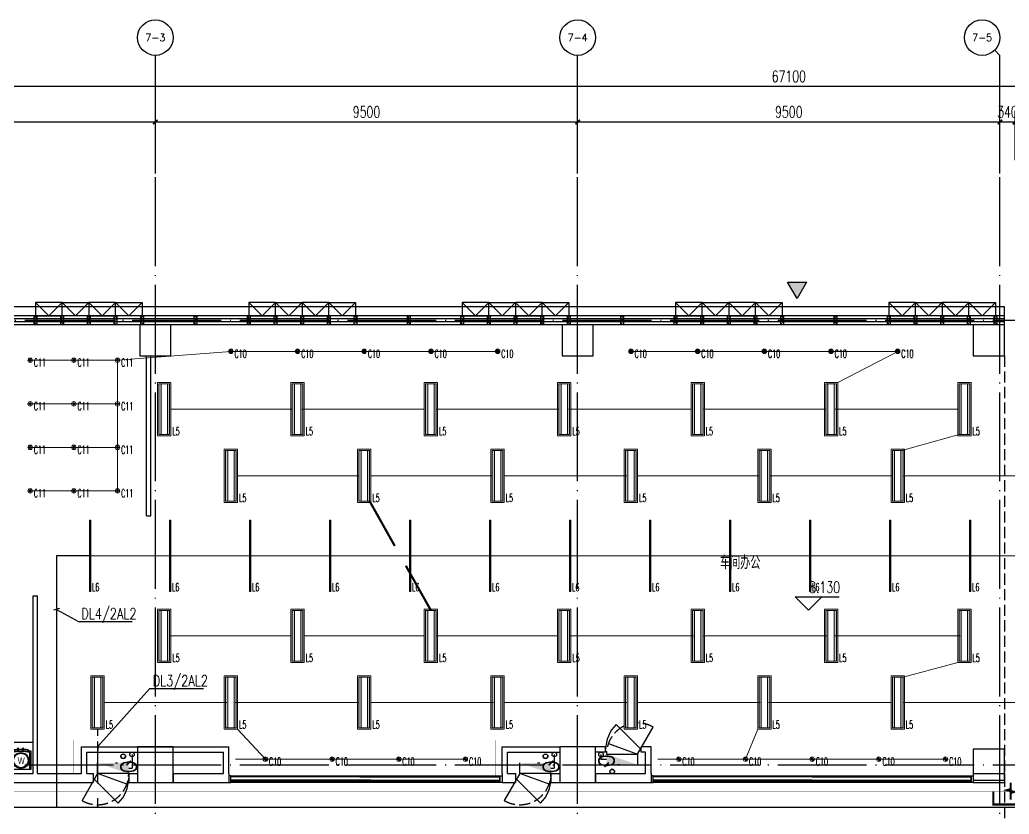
# Model space of a CAD drawing. Extents: x -621157 to 1764546, y -106808 to 741893.
# Drawn here: x 557019 to 579277, y 24410 to 42283 of the extents above; entities that cross this region are included whole.
import ezdxf
from ezdxf import colors
from ezdxf.entities.mleader import LeaderData, LeaderLine
from ezdxf.enums import TextEntityAlignment as Align
from ezdxf.math import Vec2, Vec3
from ezdxf.xclip import XClip

# ---------------------------------------------------------------- set-up
doc = ezdxf.new("R2010")
doc.units = 0
doc.header["$LTSCALE"] = 1000
doc.header["$MEASUREMENT"] = 0
doc.header["$XCLIPFRAME"] = 0
for name, pattern in [('DOT', [6.35, 0, -6.35]), ('XREF-A-101-平面图_t3$0$__DASH', [0.35, 0.25, -0.1]), ('XREF-A-101-平面图_t3$0$DASH', [0.35, 0.25, -0.1]), ('XREF-A-101-平面图_t3$0$DOTE', [2.42, 2, -0.2, 0.02, -0.2])]:
    doc.linetypes.add(name, pattern=pattern)
for name, color, linetype in [('0-底图', 7, 'Continuous'), ('AXIS_TEXT', 7, 'Continuous'), ('WIRE-照明', 4, 'Continuous'), ('XREF-A-101-平面图_t3$0$A-COLUMN', 8, 'Continuous'), ('XREF-A-101-平面图_t3$0$A-CURTWALL', 8, 'Continuous'), ('XREF-A-101-平面图_t3$0$A-DIM_ELEV', 8, 'Continuous'), ('XREF-A-101-平面图_t3$0$A-DOTE', 8, 'Continuous'), ('XREF-A-101-平面图_t3$0$A-GROUND', 8, 'Continuous'), ('XREF-A-101-平面图_t3$0$A-ROOM-CH', 8, 'Continuous'), ('XREF-A-101-平面图_t3$0$A-SEE', 8, 'Continuous'), ('XREF-A-101-平面图_t3$0$A-WINDOW', 8, 'Continuous'), ('XREF-A-101-平面图_t3$0$A-开启符号', 8, 'Continuous'), ('XREF-A-101-平面图_t3$0$AXIS', 8, 'Continuous'), ('XREF-A-101-平面图_t3$0$F-L-INF', 8, 'Continuous'), ('XREF-A-101-平面图_t3$0$I-WALL-GYPSUM', 8, 'Continuous'), ('XREF-A-101-平面图_t3$0$I-玻璃隔断', 8, 'Continuous'), ('XREF-A-101-平面图_t3$0$P-EQUIPMENT', 8, 'Continuous'), ('XREF-A-101-平面图_t3$0$PARTITION-INF', 8, 'Continuous'), ('XREF-A-101-平面图_t3$0$PUB_HATCH', 8, 'Continuous'), ('XREF-A-101-平面图_t3$0$PUB_TEXT', 8, 'Continuous'), ('XREF-A-101-平面图_t3$0$水-尺寸', 8, 'Continuous')]:
    doc.layers.add(name, color=color, linetype=linetype)
doc.layers.add('00-dali线', color=3, linetype='Continuous', true_color=0x00ff00)
for name, color, linetype, lineweight in [('00-照明回路线', 6, 'Continuous', 0), ('CEILING-INF', 4, 'Continuous', 0), ('LIGHT-INF', 6, 'Continuous', 0)]:
    doc.layers.add(name, color=color, linetype=linetype, lineweight=lineweight)
doc.styles.add('COMPLEX', font='COMPLEX')
doc.styles.add('E-FST', font='txt.shx', dxfattribs={"width": 0.75, "height": 250, "bigfont": '@@gbcbig.shx'})
doc.styles.add('INF DIM', font='SIMPLEX.SHX', dxfattribs={"width": 0.7, "bigfont": 'hztxt.shx'})
doc.styles.get("Standard").update_dxf_attribs({"font": 'romans.shx', "bigfont": 'HZDXC.SHX'})
doc.styles.add('XREF-A-101-平面图_t3$0$-HZDXCROMANS', font='ROMANS.shx', dxfattribs={"bigfont": 'HZDXC.shx'})
doc.styles.add('XREF-A-101-平面图_t3$0$69F Layout plan$0$Standard', font='arial.ttf', dxfattribs={"width": 0.8})
doc.styles.add('XREF-A-101-平面图_t3$0$A-AXIS-LABEL', font='COMPLEX', dxfattribs={"bigfont": 'GBCBIG'})
doc.styles.add('XREF-A-101-平面图_t3$0$A-DIM_T3', font='SIMPLEX', dxfattribs={"width": 0.705882, "bigfont": 'GBCBIG'})
doc.styles.add('XREF-A-101-平面图_t3$0$A-STANDARD', font='SIMPLEX', dxfattribs={"bigfont": 'GBCBIG'})
doc.styles.add('XREF-A-101-平面图_t3$0$ROMANS', font='romans.shx')
doc.linetypes.add('LED', pattern='A,6,-3.5,["LED",Standard,S=2.54,R=0,X=-2.54,Y=-1.27],-4.8', length=14.3)
doc.dimstyles.get("Standard").update_dxf_attribs({"dimscale": 100, "dimtxt": 3.5, "dimasz": 1, "dimexe": 2.5, "dimexo": 3, "dimgap": 1.5, "dimtad": 1, "dimdec": 0, "dimzin": 0, "dimdsep": 46, "dimtxsty": 'Standard', "dimblk": 'ARCHTICK', "dimcen": 0.09, "dimadec": 0, "dimazin": 0, "dimtfac": 1, "dimtdec": 0, "dimtix": 1, "dimtmove": 2, "dimatfit": 3, "dimfxl": 0, "dimtolj": 1, "dimtzin": 0, "dimarcsym": 0})
doc.dimstyles.new('XREF-A-101-平面图_t3$0$A-DIM-100', dxfattribs={"dimscale": 100, "dimtxt": 2.55, "dimasz": 1, "dimexe": 2.5, "dimexo": 3, "dimgap": 1, "dimtad": 1, "dimdec": 0, "dimzin": 0, "dimdsep": 46, "dimtxsty": 'XREF-A-101-平面图_t3$0$A-DIM_T3', "dimblk": 'XREF-A-101-平面图_t3$0$_ArchTick', "dimcen": 0.09, "dimclrt": 7, "dimazin": 2, "dimtfac": 1, "dimtdec": 0, "dimtix": 1, "dimtmove": 2, "dimatfit": 3, "dimfxl": 0, "dimtolj": 1, "dimtzin": 0, "dimarcsym": 0})

# ---------------------------------------------------------------- blocks, each defined once
blk = doc.blocks.new('XREF-A-101-平面图_t3$0$_ArchTick')
at = {"color": 0, "linetype": 'ByBlock', "const_width": 0.4}
blk.add_lwpolyline([(-0.5, -0.5), (0.5, 0.5)], dxfattribs=at)
blk = doc.blocks.new('*D25456')
at = {"layer": 'Defpoints', "color": 0}
for p in [(38000, 44460), (38000, 43300), (38340, 43300)]:
    blk.add_point(p, dxfattribs=at)
at = {"layer": 'XREF-A-101-平面图_t3$0$AXIS', "color": 0, "lineweight": -2}
for p, q in [((38000, 43600), (38000, 44710)), ((38340, 43600), (38340, 44710)), ((38000, 44460), (37900, 44460)), ((38340, 44460), (38000, 44460)), ((38340, 44460), (38440, 44460))]:
    blk.add_line(p, q, dxfattribs=at)
at = {"layer": 'XREF-A-101-平面图_t3$0$AXIS', "color": 0, "linetype": 'ByBlock', "lineweight": -2, "xscale": 100, "yscale": 100, "zscale": 100}
blk.add_blockref('XREF-A-101-平面图_t3$0$_ArchTick', (38000, 44460), dxfattribs=at)
at = {"layer": 'XREF-A-101-平面图_t3$0$AXIS', "color": 0, "linetype": 'ByBlock', "lineweight": -2, "xscale": 100, "yscale": 100, "zscale": 100, "rotation": 180}
blk.add_blockref('XREF-A-101-平面图_t3$0$_ArchTick', (38340, 44460), dxfattribs=at)
at = {"layer": 'XREF-A-101-平面图_t3$0$AXIS', "color": 7, "insert": (38170, 44687), "char_height": 255, "attachment_point": 5, "style": 'XREF-A-101-平面图_t3$0$A-DIM_T3'}
blk.add_mtext('\\A1;340', dxfattribs=at)
blk = doc.blocks.new('*D25457')
at = {"layer": 'Defpoints', "color": 0}
for p in [(28500, 44460), (28500, 43300), (38000, 43300)]:
    blk.add_point(p, dxfattribs=at)
at = {"layer": 'XREF-A-101-平面图_t3$0$AXIS', "color": 0, "lineweight": -2}
for p, q in [((28500, 43600), (28500, 44710)), ((38000, 43600), (38000, 44710)), ((38000, 44460), (28500, 44460))]:
    blk.add_line(p, q, dxfattribs=at)
at = {"layer": 'XREF-A-101-平面图_t3$0$AXIS', "color": 0, "linetype": 'ByBlock', "lineweight": -2, "xscale": 100, "yscale": 100, "zscale": 100, "rotation": 180}
blk.add_blockref('XREF-A-101-平面图_t3$0$_ArchTick', (28500, 44460), dxfattribs=at)
at = {"layer": 'XREF-A-101-平面图_t3$0$AXIS', "color": 0, "linetype": 'ByBlock', "lineweight": -2, "xscale": 100, "yscale": 100, "zscale": 100}
blk.add_blockref('XREF-A-101-平面图_t3$0$_ArchTick', (38000, 44460), dxfattribs=at)
at = {"layer": 'XREF-A-101-平面图_t3$0$AXIS', "color": 7, "insert": (33250, 44687), "char_height": 255, "attachment_point": 5, "style": 'XREF-A-101-平面图_t3$0$A-DIM_T3'}
blk.add_mtext('\\A1;9500', dxfattribs=at)
blk = doc.blocks.new('*D25458')
at = {"layer": 'Defpoints', "color": 0}
for p in [(19000, 44460), (19000, 43300), (28500, 43300)]:
    blk.add_point(p, dxfattribs=at)
at = {"layer": 'XREF-A-101-平面图_t3$0$AXIS', "color": 0, "lineweight": -2}
for p, q in [((19000, 43600), (19000, 44710)), ((28500, 43600), (28500, 44710)), ((28500, 44460), (19000, 44460))]:
    blk.add_line(p, q, dxfattribs=at)
at = {"layer": 'XREF-A-101-平面图_t3$0$AXIS', "color": 0, "linetype": 'ByBlock', "lineweight": -2, "xscale": 100, "yscale": 100, "zscale": 100, "rotation": 180}
blk.add_blockref('XREF-A-101-平面图_t3$0$_ArchTick', (19000, 44460), dxfattribs=at)
at = {"layer": 'XREF-A-101-平面图_t3$0$AXIS', "color": 0, "linetype": 'ByBlock', "lineweight": -2, "xscale": 100, "yscale": 100, "zscale": 100}
blk.add_blockref('XREF-A-101-平面图_t3$0$_ArchTick', (28500, 44460), dxfattribs=at)
at = {"layer": 'XREF-A-101-平面图_t3$0$AXIS', "color": 7, "insert": (23750, 44687), "char_height": 255, "attachment_point": 5, "style": 'XREF-A-101-平面图_t3$0$A-DIM_T3'}
blk.add_mtext('\\A1;9500', dxfattribs=at)
blk = doc.blocks.new('*D25459')
at = {"layer": 'Defpoints', "color": 0}
for p in [(9500, 44460), (9500, 43300), (19000, 43300)]:
    blk.add_point(p, dxfattribs=at)
at = {"layer": 'XREF-A-101-平面图_t3$0$AXIS', "color": 0, "lineweight": -2}
for p, q in [((9500, 43600), (9500, 44710)), ((19000, 43600), (19000, 44710)), ((19000, 44460), (9500, 44460))]:
    blk.add_line(p, q, dxfattribs=at)
at = {"layer": 'XREF-A-101-平面图_t3$0$AXIS', "color": 0, "linetype": 'ByBlock', "lineweight": -2, "xscale": 100, "yscale": 100, "zscale": 100, "rotation": 180}
blk.add_blockref('XREF-A-101-平面图_t3$0$_ArchTick', (9500, 44460), dxfattribs=at)
at = {"layer": 'XREF-A-101-平面图_t3$0$AXIS', "color": 0, "linetype": 'ByBlock', "lineweight": -2, "xscale": 100, "yscale": 100, "zscale": 100}
blk.add_blockref('XREF-A-101-平面图_t3$0$_ArchTick', (19000, 44460), dxfattribs=at)
at = {"layer": 'XREF-A-101-平面图_t3$0$AXIS', "color": 7, "insert": (14250, 44687), "char_height": 255, "attachment_point": 5, "style": 'XREF-A-101-平面图_t3$0$A-DIM_T3'}
blk.add_mtext('\\A1;9500', dxfattribs=at)
blk = doc.blocks.new('_AXISO')
blk.add_circle((0, 0), 0.5)
at = {"layer": 'AXIS_TEXT', "style": 'COMPLEX'}
blk.add_attdef('A', text='', height=0.56, dxfattribs=at).set_placement((-0.25, -0.28), (0.25, -0.28), align=Align.FIT)
blk = doc.blocks.new('*D25463')
at = {"layer": 'Defpoints', "color": 0}
for p in [(-300, 45260), (-300, 43300), (66800, 43300)]:
    blk.add_point(p, dxfattribs=at)
at = {"layer": 'XREF-A-101-平面图_t3$0$AXIS', "color": 0, "lineweight": -2}
for p, q in [((-300, 43600), (-300, 45510)), ((66800, 43600), (66800, 45510)), ((66800, 45260), (-300, 45260))]:
    blk.add_line(p, q, dxfattribs=at)
at = {"layer": 'XREF-A-101-平面图_t3$0$AXIS', "color": 0, "linetype": 'ByBlock', "lineweight": -2, "xscale": 100, "yscale": 100, "zscale": 100, "rotation": 180}
blk.add_blockref('XREF-A-101-平面图_t3$0$_ArchTick', (-300, 45260), dxfattribs=at)
at = {"layer": 'XREF-A-101-平面图_t3$0$AXIS', "color": 0, "linetype": 'ByBlock', "lineweight": -2, "xscale": 100, "yscale": 100, "zscale": 100}
blk.add_blockref('XREF-A-101-平面图_t3$0$_ArchTick', (66800, 45260), dxfattribs=at)
at = {"layer": 'XREF-A-101-平面图_t3$0$AXIS', "color": 7, "insert": (33250, 45487), "char_height": 255, "attachment_point": 5, "style": 'XREF-A-101-平面图_t3$0$A-DIM_T3'}
blk.add_mtext('\\A1;67100', dxfattribs=at)
blk = doc.blocks.new('XREF-A-101-平面图_t3$0$柱网2F')
at = {"layer": 'XREF-A-101-平面图_t3$0$A-COLUMN'}
for points in [[(18650, -800), (19350, -800), (19350, -100), (18650, -100)], [(28150, -800), (28850, -800), (28850, -100), (28150, -100)], [(37400, -800), (38100, -800), (38100, -100), (37400, -100)], [(18600, -10400), (19400, -10400), (19400, -9600), (18600, -9600)], [(28100, -10400), (28900, -10400), (28900, -9600), (28100, -9600)], [(37400, -10350), (38100, -10350), (38100, -9650), (37400, -9650)]]:
    blk.add_lwpolyline(points, close=True, dxfattribs=at)
blk = doc.blocks.new('XREF-A-101-平面图_t3$0$G$C869EB286')
at = {"layer": 'XREF-A-101-平面图_t3$0$A-WINDOW'}
h = blk.add_hatch(dxfattribs=at)
h.set_pattern_fill('ANSI31', color=256, scale=25)
h.set_pattern_definition([(45, (-143.957, -89940), (-28.0633, 28.0633), [])])
h.paths.add_polyline_path([(0, 60), (200, 60), (200, 0), (0, 0)])
blk.add_lwpolyline([(0, 60), (200, 60), (200, 0), (0, 0)], close=True, dxfattribs=at)
blk = doc.blocks.new('XREF-A-101-平面图_t3$0$ROOM')
at = {"layer": 'XREF-A-101-平面图_t3$0$A-ROOM-CH', "style": 'XREF-A-101-平面图_t3$0$-HZDXCROMANS', "width": 0.6}
for tag, p in [('中文房间名称', (0, -1000)), ('英文房间名称', (0, -1500))]:
    blk.add_attdef(tag, text='', height=300, dxfattribs=at).set_placement(p, align=Align.CENTER)
blk = doc.blocks.new('_ArchTick')
at = {"color": 0, "linetype": 'ByBlock', "const_width": 0.4}
blk.add_lwpolyline([(-0.5, -0.5), (0.5, 0.5)], dxfattribs=at)
blk = doc.blocks.new('*D25423')
at = {"layer": 'Defpoints', "color": 0}
blk.add_point((0, 0), dxfattribs=at)
blk.add_point((0, 0), dxfattribs=at)
blk.add_point((0, 0), dxfattribs=at)
blk.add_point((0, 0), dxfattribs=at)
at = {"layer": 'XREF-A-101-平面图_t3$0$水-尺寸', "color": 0, "linetype": 'ByBlock', "lineweight": -2}
blk.add_line((0, 300), (0, 250), dxfattribs=at)
blk.add_line((0, 300), (0, 250), dxfattribs=at)
blk.add_arc((0, 0), 0, 180, 180, dxfattribs=at)
at = {"layer": 'XREF-A-101-平面图_t3$0$水-尺寸', "color": 0, "linetype": 'ByBlock', "lineweight": -2, "xscale": 100, "yscale": 100, "zscale": 100}
for rotation in [90, 90.00000000000001]:
    blk.add_blockref('_ArchTick', (0, 0), dxfattribs=dict(at, rotation=rotation))
at = {"layer": 'XREF-A-101-平面图_t3$0$水-尺寸', "color": 0, "insert": (0, 0), "char_height": 350, "attachment_point": 5}
blk.add_mtext('\\A1;0%%d', dxfattribs=at)
blk = doc.blocks.new('*U25310')
at = {"color": 1}
for p, q in [((1428, 11088), (1428, 7514)), ((1433, 11088), (1433, 7514)), ((1438, 11088), (1438, 7514)), ((1443, 11088), (1443, 7514)), ((1448, 11088), (1448, 7514)), ((1453, 11088), (1453, 7514)), ((1429, 7513), (1428, 7514)), ((1429, 7513), (1432, 7513)), ((1433, 7514), (1432, 7513)), ((1433, 7514), (1438, 7514)), ((1439, 7513), (1438, 7514)), ((1439, 7513), (1442, 7513)), ((1443, 7514), (1442, 7513)), ((1443, 7514), (1448, 7514)), ((1449, 7513), (1448, 7514)), ((1449, 7513), (1452, 7513)), ((1453, 7514), (1452, 7513))]:
    blk.add_line(p, q, dxfattribs=at)
blk = doc.blocks.new('*U25311')
at = {"color": 1}
for p, q in [((3016, 1134), (3015, 1133)), ((3015, 1133), (3015, 1129)), ((3016, 1128), (3015, 1129)), ((6590, 1134), (3016, 1134)), ((6590, 1128), (3016, 1128))]:
    blk.add_line(p, q, dxfattribs=at)
blk = doc.blocks.new('*U25316')
at = {"color": 1}
for p, q in [((1428, 10663), (1428, 7514)), ((1433, 10663), (1433, 7514)), ((1438, 10663), (1438, 7514)), ((1443, 10663), (1443, 7514)), ((1448, 10663), (1448, 7514)), ((1453, 10663), (1453, 7514)), ((1429, 7513), (1428, 7514)), ((1429, 7513), (1432, 7513)), ((1433, 7514), (1432, 7513)), ((1433, 7514), (1438, 7514)), ((1439, 7513), (1438, 7514)), ((1439, 7513), (1442, 7513)), ((1443, 7514), (1442, 7513)), ((1443, 7514), (1448, 7514)), ((1449, 7513), (1448, 7514)), ((1449, 7513), (1452, 7513)), ((1453, 7514), (1452, 7513))]:
    blk.add_line(p, q, dxfattribs=at)
blk = doc.blocks.new('*U25317')
at = {"color": 1}
for p, q in [((3016, 1134), (3015, 1133)), ((3015, 1133), (3015, 1129)), ((3016, 1128), (3015, 1129)), ((6165, 1134), (3016, 1134)), ((6165, 1128), (3016, 1128))]:
    blk.add_line(p, q, dxfattribs=at)
blk = doc.blocks.new('*U25318')
at = {"color": 1}
for p, q in [((1428, 10663), (1428, 7514)), ((1433, 10663), (1433, 7514)), ((1438, 10663), (1438, 7514)), ((1443, 10663), (1443, 7514)), ((1448, 10663), (1448, 7514)), ((1453, 10663), (1453, 7514)), ((1429, 7513), (1428, 7514)), ((1429, 7513), (1432, 7513)), ((1433, 7514), (1432, 7513)), ((1433, 7514), (1438, 7514)), ((1439, 7513), (1438, 7514)), ((1439, 7513), (1442, 7513)), ((1443, 7514), (1442, 7513)), ((1443, 7514), (1448, 7514)), ((1449, 7513), (1448, 7514)), ((1449, 7513), (1452, 7513)), ((1453, 7514), (1452, 7513))]:
    blk.add_line(p, q, dxfattribs=at)
blk = doc.blocks.new('*U25319')
at = {"color": 1}
for p, q in [((3016, 1134), (3015, 1133)), ((3015, 1133), (3015, 1129)), ((3016, 1128), (3015, 1129)), ((6165, 1134), (3016, 1134)), ((6165, 1128), (3016, 1128))]:
    blk.add_line(p, q, dxfattribs=at)
blk = doc.blocks.new('*U25320')
at = {"color": 1}
for p, q in [((1428, 11088), (1428, 7514)), ((1433, 11088), (1433, 7514)), ((1438, 11088), (1438, 7514)), ((1443, 11088), (1443, 7514)), ((1448, 11088), (1448, 7514)), ((1453, 11088), (1453, 7514)), ((1429, 7513), (1428, 7514)), ((1429, 7513), (1432, 7513)), ((1433, 7514), (1432, 7513)), ((1433, 7514), (1438, 7514)), ((1439, 7513), (1438, 7514)), ((1439, 7513), (1442, 7513)), ((1443, 7514), (1442, 7513)), ((1443, 7514), (1448, 7514)), ((1449, 7513), (1448, 7514)), ((1449, 7513), (1452, 7513)), ((1453, 7514), (1452, 7513))]:
    blk.add_line(p, q, dxfattribs=at)
blk = doc.blocks.new('*U25321')
at = {"color": 1}
for p, q in [((3016, 1134), (3015, 1133)), ((3015, 1133), (3015, 1129)), ((3016, 1128), (3015, 1129)), ((6590, 1134), (3016, 1134)), ((6590, 1128), (3016, 1128))]:
    blk.add_line(p, q, dxfattribs=at)
blk = doc.blocks.new('XREF-A-101-平面图_t3$0$G$CCB870F7D')
at = {"layer": 'XREF-A-101-平面图_t3$0$I-玻璃隔断'}
blk.add_line((26700, -10100), (26700, -10300), dxfattribs=at)
for points in [[(20600, -10300), (20600, -10150), (20550, -10150), (20550, -10300)], [(20600, -10300), (20600, -10150), (26650, -10150), (26650, -10300)], [(26650, -10300), (26650, -10150), (26700, -10150), (26700, -10300)], [(30100, -10300), (30100, -10150), (30050, -10150), (30050, -10300)], [(30100, -10300), (30100, -10150), (37250, -10150), (37250, -10300)], [(37250, -10300), (37250, -10150), (37300, -10150), (37300, -10300)]]:
    blk.add_lwpolyline(points, close=True, dxfattribs=at)
at = {"layer": 'XREF-A-101-平面图_t3$0$I-玻璃隔断', "color": 1}
blk.add_blockref('*U25321', (27085, -11299), dxfattribs=at)
at = {"layer": 'XREF-A-101-平面图_t3$0$I-玻璃隔断', "color": 1, "xscale": -1, "rotation": 270}
blk.add_blockref('*U25320', (22587, -11702), dxfattribs=at)
at = {"layer": 'XREF-A-101-平面图_t3$0$PARTITION-INF'}
blk.add_blockref('*U25317', (17585, -11299), dxfattribs=at)
at = {"layer": 'XREF-A-101-平面图_t3$0$PARTITION-INF', "xscale": -1}
for name, p in [('*U25319', (29665, -11299)), ('*U25311', (40265, -11299))]:
    blk.add_blockref(name, p, dxfattribs=at)
at = {"layer": 'XREF-A-101-平面图_t3$0$PARTITION-INF', "xscale": -1, "rotation": 270}
blk.add_blockref('*U25316', (13087, -11702), dxfattribs=at)
at = {"layer": 'XREF-A-101-平面图_t3$0$PARTITION-INF', "rotation": 90.00000000000001}
for name, p in [('*U25318', (34163, -11702)), ('*U25310', (44763, -11702))]:
    blk.add_blockref(name, p, dxfattribs=at)
blk = doc.blocks.new('XREF-A-101-平面图_t3$0$coffeemachine_PL-01')
blk.add_lwpolyline([(-195, 426), (195, 426), (195, 0), (-195, 0)], close=True)
at = {"color": 8}
blk.add_lwpolyline([(195, 64), (165, 64), (144, 93), (0, 93), (-144, 93), (-165, 64), (-195, 64)], dxfattribs=at)
blk.add_lwpolyline([(-172, 0), (-172, -26, 0.414214), (-162, -36), (162, -36, 0.414214), (172, -26), (172, 0)], format="xyb", dxfattribs=at)
blk.add_circle((0, 50), 22.5)
at = {"insert": (7, 233), "char_height": 50, "width": 870.54, "attachment_point": 5, "style": 'XREF-A-101-平面图_t3$0$ROMANS'}
blk.add_mtext('COFFEE', dxfattribs=at)
blk = doc.blocks.new('XREF-A-101-平面图_t3$0$A$C2C206FAC')
for p, q in [((0, 485), (400, 485)), ((0, 485), (0, 98)), ((400, 485), (400, 98)), ((20, 94), (20, 44)), ((148, 50), (145, 0)), ((145, 0), (160, 0)), ((148, 50), (150, 50)), ((155, 50), (157, 50)), ((157, 50), (160, 0)), ((260, 50), (257, 0)), ((257, 0), (272, 0)), ((260, 50), (262, 50)), ((267, 50), (269, 50)), ((269, 50), (272, 0)), ((380, 94), (380, 44))]:
    blk.add_line(p, q)
for centre, radius in [((200, 278), 179), ((200, 278), 164), ((153, 50), 2.6), ((265, 50), 2.6)]:
    blk.add_circle(centre, radius)
for centre, radius, start, end in [((200, 1084), 1006, 258.547, 281.4897), ((200, 1084), 1056, 260.1999, 267.1079), ((152, 54), 10.9, 296.6275, 243.5797), ((200, 1084), 1056, 267.7307, 273.2177), ((265, 54), 10.9, 296.6275, 243.5797), ((200, 1084), 1056, 273.8352, 279.8368)]:
    blk.add_arc(centre, radius, start, end)
at = {"insert": (1123, 210), "char_height": 150, "width": 1952.54, "attachment_point": 1, "rotation": 180, "style": 'XREF-A-101-平面图_t3$0$69F Layout plan$0$Standard'}
blk.add_mtext('\\pxi5.6747;W', dxfattribs=at)
blk = doc.blocks.new('XREF-A-101-平面图_t3$0$yuouioui')
at = {"linetype": 'XREF-A-101-平面图_t3$0$__DASH', "ltscale": 1000}
blk.add_lwpolyline([(300666, 20452), (301087, 20452), (301087, 20000), (300666, 20000)], close=True, dxfattribs=at)
at = {"linetype": 'XREF-A-101-平面图_t3$0$__DASH', "ltscale": 1000, "rotation": 89.98165643611132}
blk.add_blockref('XREF-A-101-平面图_t3$0$A$C2C206FAC', (301151, 20026), dxfattribs=at)
blk = doc.blocks.new('XREF-A-101-平面图_t3$0$Reflesh-900')
for p, q in [((450, 53), (-450, 53)), ((-450, 53), (-370, 53)), ((0, 0), (0, 53))]:
    blk.add_line(p, q)
for points in [[(-430, 64, -0.414214), (-450, 84), (-450, 634), (450, 634), (450, 84, -0.414214), (430, 64)], [(435, -1, 0.368203), (451, 19), (451, 53), (-449, 53), (-449, 19, 0.368203), (-432, -1, -0.001541)]]:
    blk.add_lwpolyline(points, format="xyb", close=True)
for points in [[(-370, -3), (-370, -24, 0.414214), (-365, -29), (-315, -29, 0.414214), (-310, -24), (-310, 0)], [(370, -3), (370, -24, -0.414214), (365, -29), (315, -29, -0.414214), (310, -24), (310, 0)]]:
    blk.add_lwpolyline(points, format="xyb")
blk = doc.blocks.new('XREF-A-101-平面图_t3$0$WashBasin')
at = {"color": 8}
for p, q in [((272, 500), (272, 495)), ((272, 495), (285, 486)), ((272, 495), (302, 495)), ((285, 486), (285, 464)), ((285, 486), (302, 486)), ((285, 454), (285, 440)), ((332, 495), (302, 495)), ((320, 486), (302, 486)), ((332, 495), (320, 486)), ((320, 486), (320, 464)), ((320, 454), (320, 440)), ((332, 500), (332, 495)), ((275, 250), (325, 250)), ((300, 225), (300, 275))]:
    blk.add_line(p, q, dxfattribs=at)
for points in [[(0, 25), (0, 475)], [(25, 500), (575, 500)], [(600, 475), (600, 25)], [(575, 0), (25, 0)]]:
    blk.add_lwpolyline(points)
for points in [[(63, 463), (538, 463)], [(38, 63), (38, 438)], [(563, 438), (563, 63)], [(538, 38), (63, 38)]]:
    blk.add_lwpolyline(points, dxfattribs=at)
for points in [[(302, 464), (285, 464, 1), (285, 454), (302, 454)], [(302, 464), (320, 464, -1), (320, 454), (302, 454)], [(316, 397), (316, 355, -1), (289, 355), (289, 397)]]:
    blk.add_lwpolyline(points, format="xyb", dxfattribs=at)
for centre, radius in [((300, 250), 37.5), ((300, 250), 25), ((302, 423), 4.51)]:
    blk.add_circle(centre, radius, dxfattribs=at)
for centre, start, end in [((22, 478), 81.8699, 188.1301), ((578, 478), 351.8699, 98.1301), ((22, 22), 171.8699, 278.1301), ((578, 22), 261.8699, 8.1301)]:
    blk.add_arc(centre, 22.1, start, end)
for centre, radius, start, end in [((59, 441), 22.1, 81.8699, 188.1301), ((302, 420), 26.9, 47.1315, 132.7667), ((541, 441), 22.1, 351.8699, 98.1301), ((280, 434), 6.65, 75.1582, 220.8774), ((334, 480), 77.3, 220.8774, 232.5424), ((302, 420), 26.9, 162.3089, 257.9711), ((308, 539), 102, 255.1582, 266.5866), ((277, 406), 15.5, 3.2094, 52.5424), ((335, 410), 42.5, 183.2094, 198.0112), ((302, 399), 7.35, 198.0112, 271.9664), ((296, 539), 102, 273.4134, 284.8418), ((302, 399), 7.35, 268.0336, 341.9888), ((302, 420), 26.9, 282.4857, 17.3853), ((269, 410), 42.5, 341.9888, 356.7906), ((327, 406), 15.5, 127.4576, 176.7906), ((270, 480), 77.3, 307.4576, 319.1226), ((324, 434), 6.65, 319.1226, 104.8418), ((59, 59), 22.1, 171.8699, 278.1301), ((541, 59), 22.1, 261.8699, 8.1301)]:
    blk.add_arc(centre, radius, start, end, dxfattribs=at)
blk = doc.blocks.new('XREF-A-101-平面图_t3$0$G$CD62491EA')
at = {"layer": 'XREF-A-101-平面图_t3$0$F-L-INF', "ltscale": 0.15}
for points in [[(0, 700), (0, 0), (4500, 0), (4500, 700)], [(3950, 0), (4500, 0), (4500, 700), (3950, 700)]]:
    blk.add_lwpolyline(points, close=True, dxfattribs=at)
blk.add_lwpolyline([(1000, 700), (1000, 0)], dxfattribs=at)
for name, p, rotation in [('XREF-A-101-平面图_t3$0$WashBasin', (2087, 700), 180), ('XREF-A-101-平面图_t3$0$Reflesh-900', (500, 634), 180), ('XREF-A-101-平面图_t3$0$coffeemachine_PL-01', (2786, 537), 180), ('XREF-A-101-平面图_t3$0$yuouioui', (24451, -300577), 90)]:
    blk.add_blockref(name, p, dxfattribs=dict(at, rotation=rotation))
blk = doc.blocks.new('XREF-A-101-平面图_t3$0$bz1')
at = {"layer": 'XREF-A-101-平面图_t3$0$PUB_HATCH'}
h = blk.add_hatch(color=1, dxfattribs=at)
h.dxf.hatch_style = 1
h.paths.add_polyline_path([(4866032, -641203), (4865818, -641573), (4866245, -641573)])
at = {"layer": 'XREF-A-101-平面图_t3$0$PUB_TEXT', "color": 1}
blk.add_lwpolyline([(4866032, -641203), (4865818, -641573), (4866245, -641573)], close=True, dxfattribs=at)
blk = doc.blocks.new('XREF-A-101-平面图_t3$0$G$C34B60025')
at = {"xscale": -1, "rotation": 180}
blk.add_blockref('XREF-A-101-平面图_t3$0$bz1', (-4832696, -640615), dxfattribs=at)
blk = doc.blocks.new('XREF-A-101-平面图_t3$0$DOOR2DLIB$SYSLIB$00000101')
at = {"color": 0}
blk.add_line((0.5, 0), (-0.207, 0.707), dxfattribs=at)
blk.add_arc((0.5, 0), 1, 135, 180, dxfattribs=at)
blk = doc.blocks.new('A$C73cf2add')
at = {"linetype": 'DOT'}
blk.add_wipeout([(-150, 600), (150, 600), (150, -600), (-150, -600)], dxfattribs=at).dxf.layer = 'LIGHT-INF'
at = {"layer": 'LIGHT-INF'}
h = blk.add_hatch(color=256, dxfattribs=at)
h.dxf.hatch_style = 1
h.paths.add_polyline_path([(-120, 570), (-70, 570), (-70, -570), (-120, -570)])
h = blk.add_hatch(color=256, dxfattribs=at)
h.dxf.hatch_style = 1
h.paths.add_polyline_path([(70, 570), (120, 570), (120, -570), (70, -570)])
for points in [[(-150, 600), (150, 600), (150, -600), (-150, -600)], [(-120, 570), (120, 570), (120, -570), (-120, -570)], [(-120, 570), (-70, 570), (-70, -570), (-120, -570)], [(70, 570), (120, 570), (120, -570), (70, -570)]]:
    blk.add_lwpolyline(points, close=True, dxfattribs=at)
at = {"layer": 'LIGHT-INF', "style": 'INF DIM', "width": 0.5}
blk.add_text('L5', height=180, dxfattribs=at).set_placement((181, -588))
blk = doc.blocks.new('A$C43fcb5d1')
at = {"linetype": 'DOT'}
blk.add_wipeout([(-15, 0), (15, 0), (15, -1600), (-15, -1600)], dxfattribs=at).dxf.layer = 'CEILING-INF'
at = {"layer": 'LIGHT-INF'}
h = blk.add_hatch(dxfattribs=at)
h.set_pattern_fill('ANSI37', color=256, scale=5)
h.set_pattern_definition([(45, (-3e-11, -800), (-11.22532, 11.22532), []), (135, (-3e-11, -800), (-11.22532, -11.22532), [])])
h.paths.add_polyline_path([(-10, -5), (10, -5), (10, -1595), (-10, -1595)])
for points in [[(-15, 0), (15, 0), (15, -1600), (-15, -1600)], [(-10, -5), (10, -5), (10, -1595), (-10, -1595)]]:
    blk.add_lwpolyline(points, close=True, dxfattribs=at)
at = {"layer": 'LIGHT-INF', "style": 'INF DIM', "width": 0.5}
blk.add_text('L6', height=180, dxfattribs=at).set_placement((42, -1594))
blk = doc.blocks.new('A$C8937094a')
at = {"color": 8}
for points in [[(50, 0), (-50, 0)], [(0, 50), (0, -50)]]:
    blk.add_lwpolyline(points, dxfattribs=at)
blk.add_circle((0, 0), 50)
blk.add_circle((0, 0), 24.5, dxfattribs=at)
at = {"style": 'INF DIM', "width": 0.5}
blk.add_text('C11', height=180, dxfattribs=at).set_placement((81, -144))
blk = doc.blocks.new('*U24682')
h = blk.add_hatch(color=8)
h.dxf.hatch_style = 1
h.paths.add_polyline_path([(-50, 0), (-24, 0, -0.414214), (0, 24), (0, 50, 0.414214)])
h.paths.add_polyline_path([(0, -24), (0, -50, 0.414214), (50, 0), (24, 0, -0.414214)])
at = {"color": 8}
for points in [[(50, 0), (-50, 0)], [(0, 50), (0, -50)]]:
    blk.add_lwpolyline(points, dxfattribs=at)
blk.add_circle((0, 0), 50)
blk.add_circle((0, 0), 24.5, dxfattribs=at)
at = {"style": 'INF DIM', "width": 0.5}
blk.add_text('C10', height=180, dxfattribs=at).set_placement((81, -144))
blk = doc.blocks.new('G$CDFF05B24')
at = {"layer": 'LIGHT-INF', "color": 6, "linetype": 'LED', "ltscale": 0.05, "const_width": 5}
for points in [[(5400, -10200), (8900, -10200), (8900, -10600), (57600, -10600), (57600, -10200), (62400, -10200), (62400, -4500)], [(17150, -10200), (17150, -9450), (20800, -9450), (20800, -10250)]]:
    blk.add_lwpolyline(points, dxfattribs=at)
at = {"layer": 'LIGHT-INF', "color": 6, "linetype": 'LED', "ltscale": 0.1, "const_width": 5}
blk.add_lwpolyline([(26650, -10250), (26650, -9450), (30300, -9450), (30300, -10250)], dxfattribs=at)
at = {"layer": 'LIGHT-INF', "color": 6}
for name, p in [('*U24682', (20700, -700)), ('*U24682', (22200, -700)), ('*U24682', (23700, -700)), ('*U24682', (25200, -700)), ('*U24682', (26700, -700)), ('*U24682', (29700, -700)), ('*U24682', (31200, -700)), ('*U24682', (32700, -700)), ('*U24682', (34200, -700)), ('*U24682', (35700, -700)), ('A$C8937094a', (16184, -900)), ('A$C8937094a', (17166, -900)), ('A$C8937094a', (18149, -900)), ('A$C73cf2add', (19200, -2000)), ('A$C73cf2add', (22200, -2000)), ('A$C73cf2add', (25200, -2000)), ('A$C73cf2add', (28200, -2000)), ('A$C73cf2add', (31200, -2000)), ('A$C73cf2add', (34200, -2000)), ('A$C73cf2add', (37200, -2000)), ('A$C8937094a', (16184, -1880)), ('A$C8937094a', (17166, -1880)), ('A$C8937094a', (18149, -1880)), ('A$C8937094a', (16184, -2860)), ('A$C8937094a', (17166, -2860)), ('A$C8937094a', (18149, -2860)), ('A$C73cf2add', (20700, -3500)), ('A$C73cf2add', (23700, -3500)), ('A$C73cf2add', (26700, -3500)), ('A$C73cf2add', (29700, -3500)), ('A$C73cf2add', (32700, -3500)), ('A$C73cf2add', (35700, -3500)), ('A$C8937094a', (16184, -3840)), ('A$C8937094a', (17166, -3840)), ('A$C8937094a', (18149, -3840)), ('*U24682', (21475, -9875)), ('*U24682', (22975, -9875)), ('*U24682', (24475, -9875)), ('*U24682', (25975, -9875)), ('*U24682', (30775, -9875)), ('*U24682', (32275, -9875)), ('*U24682', (33775, -9875)), ('*U24682', (35275, -9875)), ('*U24682', (36775, -9875))]:
    blk.add_blockref(name, p, dxfattribs=at)
at = {"layer": 'CEILING-INF', "color": 8}
for p in [(17530, -4500), (19330, -4500), (21130, -4500), (22930, -4500), (24730, -4500), (26530, -4500), (28330, -4500), (30130, -4500), (31930, -4500), (33730, -4500), (35530, -4500), (37330, -4500)]:
    blk.add_blockref('A$C43fcb5d1', p, dxfattribs=at)
at = {"layer": 'LIGHT-INF', "color": 6}
for p in [(19200, -7100), (22200, -7100), (25200, -7100), (28200, -7100), (31200, -7100), (34200, -7100), (37200, -7100), (17700, -8600), (20700, -8600), (23700, -8600), (26700, -8600), (29700, -8600), (32700, -8600), (35700, -8600)]:
    blk.add_blockref('A$C73cf2add', p, dxfattribs=at)
blk = doc.blocks.new('_Oblique')
at = {"color": 0, "linetype": 'ByBlock', "lineweight": -2}
blk.add_line((-0.5, -0.5), (0.5, 0.5), dxfattribs=at)
blk = doc.blocks.new('XREF-A-101-平面图_t3$0$轴网(2)')
at = {"layer": 'XREF-A-101-平面图_t3$0$A-DOTE', "linetype": 'XREF-A-101-平面图_t3$0$DOTE'}
for p, q in [((19000, -3300), (19000, 43300)), ((28500, -3300), (28500, 43300)), ((38000, -3300), (38000, 43300)), ((-3300, 40000), (69800, 40000)), ((-3300, 30000), (69800, 30000))]:
    blk.add_line(p, q, dxfattribs=at)
at = {"layer": 'XREF-A-101-平面图_t3$0$AXIS'}
for p, q in [((38000, 45959.5), (37882.8, 46076.7)), ((19000, 43300), (19000, 45959.5)), ((28500, 43300), (28500, 45959.5)), ((38000, 43300), (38000, 45959.5))]:
    blk.add_line(p, q, dxfattribs=at)
ref = blk.add_blockref('_AXISO', (19000, 46359.5), dxfattribs=dict(at, xscale=800, yscale=800, zscale=800))
ref.add_attrib('A', '7-3', dxfattribs={"color": 7, "height": 168.54, "style": 'XREF-A-101-平面图_t3$0$A-AXIS-LABEL', "width": 0.933333}).set_placement((18775.3, 46275.2), (19224.7, 46275.2), align=Align.FIT)
ref = blk.add_blockref('_AXISO', (28500, 46359.5), dxfattribs=dict(at, xscale=800, yscale=800, zscale=800))
ref.add_attrib('A', '7-4', dxfattribs={"color": 7, "height": 163.41, "style": 'XREF-A-101-平面图_t3$0$A-AXIS-LABEL', "width": 0.935484}).set_placement((28274.3, 46277.8), (28725.7, 46277.8), align=Align.FIT)
ref = blk.add_blockref('_AXISO', (37600, 46359.5), dxfattribs=dict(at, xscale=800, yscale=800, zscale=800))
ref.add_attrib('A', '7-5', dxfattribs={"color": 7, "height": 168.54, "style": 'XREF-A-101-平面图_t3$0$A-AXIS-LABEL', "width": 0.933333}).set_placement((37375.3, 46275.2), (37824.7, 46275.2), align=Align.FIT)
for p1, p2, distance, picture, middle in [((66800, 43300), (-300, 43300), -1959.5, '*D25463', (33250, 45487)), ((19000, 43300), (9500, 43300), -1159.5, '*D25459', (14250, 44687)), ((28500, 43300), (19000, 43300), -1159.5, '*D25458', (23750, 44687)), ((38000, 43300), (28500, 43300), -1159.5, '*D25457', (33250, 44687)), ((38340, 43300), (38000, 43300), -1159.5, '*D25456', (38170, 44687))]:
    dim = blk.add_aligned_dim(p1=p1, p2=p2, distance=distance, dimstyle='XREF-A-101-平面图_t3$0$A-DIM-100', dxfattribs=at)
    dim.commit()
    dim.dimension.update_dxf_attribs({"geometry": picture, "text_midpoint": middle})
blk = doc.blocks.new('XREF-A-101-平面图_t3$0$单出口消火栓新')
for p, q in [((-240, 700), (-846.2, 1050)), ((-479.4, 42.2), (-240, 700)), ((-240, 0), (-240, 700)), ((-240, 700), (0, 700))]:
    blk.add_line(p, q)
at = {"color": 0, "linetype": 'XREF-A-101-平面图_t3$0$DASH'}
blk.add_arc((-240, 700), 700, 150, 270, dxfattribs=at)
blk.add_solid([(-240, 0), (0, 0), (0, 700)])
at = {"layer": 'XREF-A-101-平面图_t3$0$水-尺寸', "linetype": 'ByBlock'}
dim = blk.add_angular_dim_3p(base=(0, 0), center=(0, 0), p1=(0, 0), p2=(0, 0), dimstyle='Standard', dxfattribs=at)
dim.commit()
dim.dimension.update_dxf_attribs({"geometry": '*D25423', "text_midpoint": (0, 0)})
blk = doc.blocks.new('XREF-A-101-平面图_t3$0$G$C156FCA62')
at = {"layer": 'XREF-A-101-平面图_t3$0$P-EQUIPMENT', "color": 10}
for p, q in [((18475, 130230), (18475, 129920)), ((27975, 130230), (27975, 129920)), ((29025, 130230), (29025, 130120)), ((29150, 130120), (29025, 130120)), ((18400, 129920), (18475, 129920)), ((27900, 129920), (27975, 129920))]:
    blk.add_line(p, q, dxfattribs=at)
at = {"layer": 'XREF-A-101-平面图_t3$0$P-EQUIPMENT'}
for centre in [(18475, 130230), (27975, 130230), (29025, 130230)]:
    blk.add_circle(centre, 50, dxfattribs=at)
for p, rotation in [((29150, 130000), 270), ((18400, 130040), 90), ((27900, 130040), 90)]:
    blk.add_blockref('XREF-A-101-平面图_t3$0$单出口消火栓新', p, dxfattribs=dict(at, rotation=rotation))
blk = doc.blocks.new('XREF-A-101-平面图_t3$0$G$C646F86AA')
at = {"layer": 'XREF-A-101-平面图_t3$0$P-EQUIPMENT', "color": 10}
for p, q in [((18475, 130230), (18475, 129920)), ((27975, 130230), (27975, 129920)), ((29025, 130230), (29025, 130120)), ((29150, 130120), (29025, 130120)), ((18400, 129920), (18475, 129920)), ((27900, 129920), (27975, 129920))]:
    blk.add_line(p, q, dxfattribs=at)
at = {"layer": 'XREF-A-101-平面图_t3$0$P-EQUIPMENT'}
for centre in [(18475, 130230), (27975, 130230), (29025, 130230)]:
    blk.add_circle(centre, 50, dxfattribs=at)
for p, rotation in [((29150, 130000), 270), ((18400, 130040), 90), ((27900, 130040), 90)]:
    blk.add_blockref('XREF-A-101-平面图_t3$0$单出口消火栓新', p, dxfattribs=dict(at, rotation=rotation))
blk = doc.blocks.new('XREF-A-101-平面图_t3')
at = {"layer": 'XREF-A-101-平面图_t3$0$A-CURTWALL'}
for p, q in [((238100, 140100), (199900, 140100)), ((238100, 140033), (199967, 140033)), ((238100, 139900), (238100, 140100)), ((238100, 139967), (200033, 139967)), ((238100, 139900), (200100, 139900))]:
    blk.add_line(p, q, dxfattribs=at)
at = {"layer": 'XREF-A-101-平面图_t3$0$A-开启符号', "linetype": 'Continuous'}
for points in [[(216300, 140400), (216300, 140100), (216900, 140100), (216900, 140400)], [(217500, 140400), (217500, 140100), (216900, 140100), (216900, 140400)], [(217500, 140400), (217500, 140100), (218100, 140100), (218100, 140400)], [(218700, 140400), (218700, 140100), (218100, 140100), (218100, 140400)], [(221100, 140400), (221100, 140100), (221700, 140100), (221700, 140400)], [(222300, 140400), (222300, 140100), (221700, 140100), (221700, 140400)], [(222300, 140400), (222300, 140100), (222900, 140100), (222900, 140400)], [(223500, 140400), (223500, 140100), (222900, 140100), (222900, 140400)], [(225900, 140400), (225900, 140100), (226500, 140100), (226500, 140400)], [(227100, 140400), (227100, 140100), (226500, 140100), (226500, 140400)], [(227100, 140400), (227100, 140100), (227700, 140100), (227700, 140400)], [(228300, 140400), (228300, 140100), (227700, 140100), (227700, 140400)], [(230700, 140400), (230700, 140100), (231300, 140100), (231300, 140400)], [(231900, 140400), (231900, 140100), (231300, 140100), (231300, 140400)], [(231900, 140400), (231900, 140100), (232500, 140100), (232500, 140400)], [(233100, 140400), (233100, 140100), (232500, 140100), (232500, 140400)], [(235500, 140400), (235500, 140100), (236100, 140100), (236100, 140400)], [(236700, 140400), (236700, 140100), (236100, 140100), (236100, 140400)], [(236700, 140400), (236700, 140100), (237300, 140100), (237300, 140400)], [(237900, 140400), (237900, 140100), (237300, 140100), (237300, 140400)]]:
    blk.add_lwpolyline(points, close=True, dxfattribs=at)
for points in [[(216300, 140400), (216600, 140100), (216900, 140400)], [(217500, 140400), (217200, 140100), (216900, 140400)], [(217500, 140400), (217800, 140100), (218100, 140400)], [(218700, 140400), (218400, 140100), (218100, 140400)], [(221100, 140400), (221400, 140100), (221700, 140400)], [(222300, 140400), (222000, 140100), (221700, 140400)], [(222300, 140400), (222600, 140100), (222900, 140400)], [(223500, 140400), (223200, 140100), (222900, 140400)], [(225900, 140400), (226200, 140100), (226500, 140400)], [(227100, 140400), (226800, 140100), (226500, 140400)], [(227100, 140400), (227400, 140100), (227700, 140400)], [(228300, 140400), (228000, 140100), (227700, 140400)], [(230700, 140400), (231000, 140100), (231300, 140400)], [(231900, 140400), (231600, 140100), (231300, 140400)], [(231900, 140400), (232200, 140100), (232500, 140400)], [(233100, 140400), (232800, 140100), (232500, 140400)], [(235500, 140400), (235800, 140100), (236100, 140400)], [(236700, 140400), (236400, 140100), (236100, 140400)], [(236700, 140400), (237000, 140100), (237300, 140400)], [(237900, 140400), (237600, 140100), (237300, 140400)]]:
    blk.add_lwpolyline(points, dxfattribs=at)
at = {"layer": 'XREF-A-101-平面图_t3$0$I-WALL-GYPSUM'}
blk.add_line((218800, 139200), (218900, 139200), dxfattribs=at)
blk.add_blockref('XREF-A-101-平面图_t3$0$G$CCB870F7D', (200100, 139900))
at = {"layer": 'XREF-A-101-平面图_t3$0$A-WINDOW', "rotation": 270}
for p in [(216270, 140100), (216870, 140100), (217470, 140100), (218070, 140100), (218670, 140100), (219870, 140100), (221070, 140100), (221670, 140100), (222270, 140100), (222870, 140100), (223470, 140100), (224670, 140100), (225870, 140100), (226470, 140100), (227070, 140100), (227670, 140100), (228270, 140100), (229470, 140100), (230670, 140100), (231270, 140100), (231870, 140100), (232470, 140100), (233070, 140100), (234270, 140100), (235470, 140100), (236070, 140100), (236670, 140100), (237270, 140100), (237870, 140100)]:
    blk.add_blockref('XREF-A-101-平面图_t3$0$G$C869EB286', p, dxfattribs=at)
at = {"layer": 'XREF-A-101-平面图_t3$0$A-DIM_ELEV'}
for p, q in [((233694, 133475), (233394, 133775)), ((233394, 133775), (234384, 133775)), ((233694, 133475), (233994, 133775))]:
    blk.add_line(p, q, dxfattribs=at)
at = {"layer": 'XREF-A-101-平面图_t3$0$A-GROUND', "linetype": 'XREF-A-101-平面图_t3$0$DASH'}
blk.add_lwpolyline([(238100, 139200), (238100, 100400)], dxfattribs=at)
at = {"layer": 'XREF-A-101-平面图_t3$0$A-SEE'}
blk.add_lwpolyline([(238100, 140100), (238100, 140300), (199700, 140300), (199700, 111000)], dxfattribs=at)
at = {"layer": 'XREF-A-101-平面图_t3$0$I-WALL-GYPSUM'}
for p, q in [((218800, 135600), (218800, 139200)), ((218900, 135600), (218900, 139200)), ((218800, 135600), (218900, 135600)), ((216250, 129800), (216250, 133800)), ((216250, 133800), (216350, 133800)), ((216350, 129800), (216350, 133800)), ((217340, 129800), (217340, 130400)), ((217340, 130400), (220650, 130400)), ((217460, 129800), (217460, 130280)), ((217460, 130280), (220530, 130280)), ((220530, 129800), (220530, 130280)), ((220650, 129800), (220650, 130400)), ((226800, 130400), (228100, 130400)), ((226800, 129800), (226800, 130400)), ((226920, 130280), (228100, 130280)), ((226920, 129800), (226920, 130280)), ((228100, 130400), (228100, 130280)), ((229130, 130400), (228900, 130400)), ((228900, 130280), (228900, 130400)), ((229130, 130280), (228900, 130280)), ((230150, 130400), (229930, 130400)), ((230030, 130280), (229930, 130280)), ((230030, 129800), (230030, 130280)), ((230150, 129800), (230150, 130400)), ((211750, 129800), (216250, 129800)), ((216350, 129800), (217340, 129800)), ((217460, 129800), (217600, 129800)), ((218400, 129800), (218600, 129800)), ((218600, 129800), (218600, 129600)), ((219400, 129800), (220530, 129800)), ((219400, 129800), (219400, 129600)), ((220650, 129800), (220650, 129600)), ((226800, 129800), (226800, 129600)), ((226920, 129800), (227100, 129800)), ((227900, 129800), (228100, 129800)), ((228100, 129800), (228100, 129600)), ((228900, 129800), (230030, 129800)), ((228900, 129800), (228900, 129600)), ((230150, 129800), (230150, 129600)), ((237400, 129800), (238100, 129800)), ((237400, 129800), (237400, 129600)), ((238100, 129800), (238100, 129600)), ((211650, 129600), (216300, 129600)), ((216300, 129600), (217400, 129600)), ((217400, 129600), (217600, 129600)), ((218400, 129600), (218600, 129600)), ((219400, 129600), (220590, 129600)), ((220590, 129600), (220650, 129600)), ((226800, 129600), (226860, 129600)), ((226860, 129600), (227100, 129600)), ((227900, 129600), (228100, 129600)), ((228900, 129600), (230080, 129600)), ((230080, 129600), (230150, 129600)), ((237400, 129600), (238100, 129600))]:
    blk.add_line(p, q, dxfattribs=at)
for points in [[(229130, 130280), (229130, 130400)], [(229930, 130280), (229930, 130400)], [(217600, 129800), (217600, 129600)], [(218400, 129800), (218400, 129600)], [(227100, 129800), (227100, 129600)], [(227900, 129800), (227900, 129600)]]:
    blk.add_lwpolyline(points, dxfattribs=at)
for name, p in [('XREF-A-101-平面图_t3$0$G$C156FCA62', (200000, 0)), ('XREF-A-101-平面图_t3$0$G$C646F86AA', (200000, 0)), ('XREF-A-101-平面图_t3$0$G$C646F86AA', (200000, 0)), ('XREF-A-101-平面图_t3$0$G$C34B60025', (200100, 139900)), ('XREF-A-101-平面图_t3$0$G$CD62491EA', (211750, 129800))]:
    blk.add_blockref(name, p)
at = {"layer": 'XREF-A-101-平面图_t3$0$A-COLUMN'}
blk.add_blockref('XREF-A-101-平面图_t3$0$柱网2F', (200000, 140000), dxfattribs=at)
at = {"layer": 'XREF-A-101-平面图_t3$0$A-DOTE'}
blk.add_blockref('XREF-A-101-平面图_t3$0$轴网(2)', (200000, 100000), dxfattribs=at)
at = {"layer": 'XREF-A-101-平面图_t3$0$A-ROOM-CH'}
ref = blk.add_blockref('XREF-A-101-平面图_t3$0$ROOM', (232156, 135399), dxfattribs=at)
ref.add_attrib('中文房间名称', '车间办公', dxfattribs={"height": 300, "style": 'XREF-A-101-平面图_t3$0$-HZDXCROMANS', "width": 0.8}).set_placement((232156, 134399), align=Align.CENTER)
at = {"layer": 'XREF-A-101-平面图_t3$0$A-WINDOW', "xscale": -800, "yscale": -800, "zscale": -800, "rotation": 180}
blk.add_blockref('XREF-A-101-平面图_t3$0$DOOR2DLIB$SYSLIB$00000101', (229530, 130340), dxfattribs=at)
at = {"layer": 'XREF-A-101-平面图_t3$0$A-WINDOW', "xscale": -800, "yscale": -800, "zscale": -800}
for p in [(218000, 129700), (227500, 129700)]:
    blk.add_blockref('XREF-A-101-平面图_t3$0$DOOR2DLIB$SYSLIB$00000101', p, dxfattribs=at)
at = {"layer": 'XREF-A-101-平面图_t3$0$A-DIM_ELEV', "color": 7, "style": 'XREF-A-101-平面图_t3$0$A-STANDARD', "width": 0.705882}
blk.add_text('8.130', height=255, dxfattribs=at).set_placement((233709, 133865))
blk = doc.blocks.new('G$C458DFACF')
at = {"layer": '00-dali线', "ltscale": 5, "const_width": 50}
for points in [[(24285, -4977), (23720, -3970)], [(25100, -6430), (24535, -5423)], [(38608, -10500), (38608, -10797), (37752, -10797), (37752, -10500)]]:
    blk.add_lwpolyline(points, dxfattribs=at)
at = {"layer": '00-照明回路线', "ltscale": 5}
for p, q in [((20600, -600), (18049, -800)), ((26600, -600), (20600, -600)), ((29600, -600), (35600, -600)), ((35600, -600), (34250, -1300)), ((18049, -800), (16084, -800)), ((18049, -1780), (18049, -800)), ((16084, -1780), (18049, -1780)), ((18049, -3740), (18049, -1780)), ((19250, -1900), (21980, -1900)), ((22195, -1900), (24950, -1900)), ((25220, -1900), (27980, -1900)), ((28195, -1900), (30950, -1900)), ((31220, -1900), (33980, -1900)), ((34195, -1900), (36950, -1900)), ((35695, -2830), (36980, -2470)), ((16084, -2760), (18049, -2760)), ((20750, -3400), (23480, -3400)), ((23750, -3400), (26480, -3400)), ((26750, -3400), (29505, -3400)), ((29750, -3400), (32480, -3400)), ((32720, -3400), (35480, -3400)), ((35720, -3400), (38480, -3400)), ((16084, -3740), (18049, -3740)), ((17430, -5200), (53430, -5200)), ((19220, -7000), (21950, -7000)), ((22250, -7000), (24950, -7000)), ((25220, -7000), (27950, -7000)), ((28220, -7000), (31005, -7000)), ((31220, -7000), (34005, -7000)), ((34170, -7000), (37005, -7000)), ((36950, -7600), (35720, -7930)), ((17750, -8500), (20505, -8500)), ((20695, -8500), (23480, -8500)), ((23750, -8500), (26505, -8500)), ((26750, -8500), (29505, -8500)), ((29750, -8500), (32505, -8500)), ((32695, -8500), (35450, -8500)), ((35720, -8500), (38480, -8500)), ((21375, -9775), (20750, -9100)), ((32175, -9775), (32450, -9100)), ((21375, -9775), (20700, -9775)), ((25875, -9775), (21375, -9775)), ((30675, -9775), (30200, -9775)), ((36675, -9775), (30675, -9775))]:
    blk.add_line(p, q, dxfattribs=at)
at = {"layer": '00-照明回路线', "ltscale": 5, "const_width": 50}
blk.add_lwpolyline([(38140, -10300), (38140, -10451), (38063, -10472), (38217, -10511), (38140, -10531), (38140, -10683)], dxfattribs=at)
at = {"layer": 'WIRE-照明'}
for points in [[(17415, -5200), (16673, -5200), (16673, -10860)], [(17600, -9100), (17600, -9249)], [(17600, -9379), (17600, -10324)], [(17600, -10651), (17600, -10860)]]:
    blk.add_lwpolyline(points, dxfattribs=at)
at = {"layer": '00-dali线', "ltscale": 5}
ml = blk.add_multileader_mtext('Standard', dxfattribs=at)
ml.set_content('{\\Ftxt,whgtxt|c134;DL4/2AL2}', color=256, style='E-FST')
ml.set_leader_properties(color=256)
ml.set_arrow_properties(name='OBLIQUE')
ml.build(insert=Vec2(0, 0))
ml.multileader.update_dxf_attribs({"text_left_attachment_type": 6, "text_right_attachment_type": 7, "dogleg_length": 40, "arrow_head_size": 100})
ctx = ml.context
ctx.base_point, ctx.char_height, ctx.arrow_head_size, ctx.landing_gap_size, ctx.plane_origin = Vec3(17213, -6676), 250, 100, 20, Vec3(15464, -5748)
ctx.left_attachment, ctx.right_attachment = 6, 7
notes = []
notes.append((ctx, [(1, (1, 1, 0), (17173, -6676), (1, 0), 40, [(0, [(16673, -6406)], 0, [])])]))
ctx.mtext.insert, ctx.mtext.flow_direction = Vec3(17233, -6376), 5
ml = blk.add_multileader_mtext('Standard', dxfattribs=at)
ml.set_content('{\\Ftxt,whgtxt|c134;DL3/2AL2}', color=256, style='E-FST')
ml.set_leader_properties(color=256)
ml.set_arrow_properties(name='OBLIQUE')
ml.build(insert=Vec2(0, 0))
ml.multileader.update_dxf_attribs({"text_left_attachment_type": 6, "text_right_attachment_type": 7, "dogleg_length": 40, "arrow_head_size": 100})
ctx = ml.context
ctx.base_point, ctx.char_height, ctx.arrow_head_size, ctx.landing_gap_size, ctx.plane_origin = Vec3(18819, -8185), 250, 100, 20, Vec3(17071, -7257)
ctx.left_attachment, ctx.right_attachment = 6, 7
notes.append((ctx, [(1, (1, 1, 0), (18779, -8185), (1, 0), 40, [(0, [(17600, -9500)], 0, [])])]))
ctx.mtext.insert, ctx.mtext.flow_direction = Vec3(18839, -7885), 5
for ctx, leaders in notes:
    for number, flags, end, landing, length, lines in leaders:
        leader = LeaderData()
        leader.index, (leader.has_last_leader_line, leader.has_dogleg_vector, leader.attachment_direction) = number, flags
        leader.last_leader_point, leader.dogleg_vector, leader.dogleg_length = Vec3(end), Vec3(landing), length
        for number, points, colour, breaks in lines:
            line = LeaderLine()
            line.index, line.vertices, line.color, line.breaks = number, Vec3.list(points), colors.encode_raw_color(colour), breaks
            leader.lines.append(line)
        ctx.leaders.append(leader)

msp = doc.modelspace()

# ---------------------------------------------------------------- block references
at = {"layer": '0-底图'}
ref = msp.add_blockref('XREF-A-101-平面图_t3', (341069, -104477), dxfattribs=at)
XClip(ref).set_block_clipping_path([(188448.3743934482, 126697.923506411), (279528.158095957, 147598.6090894251)])

# ---------------------------------------------------------------- next in the draw order: block references
at = {"layer": 'WIRE-照明'}
msp.add_blockref('G$CDFF05B24', (541069, 35523), dxfattribs=at)

# ---------------------------------------------------------------- next in the draw order: linework, layer by layer
msp.add_lwpolyline([(546538, 29423, 30, 30, 0), (545182, 29423, 30, 30, 0.414214), (545132, 29373, 30, 30, 0), (545132, 24563, 30, 30, 0), (583661, 24563, 30, 0, 0)], format="xyseb", dxfattribs=at)

# ---------------------------------------------------------------- next in the draw order: block references
msp.add_blockref('G$C458DFACF', (541169, 35423), dxfattribs=at)

doc.saveas('drawing.dxf')
